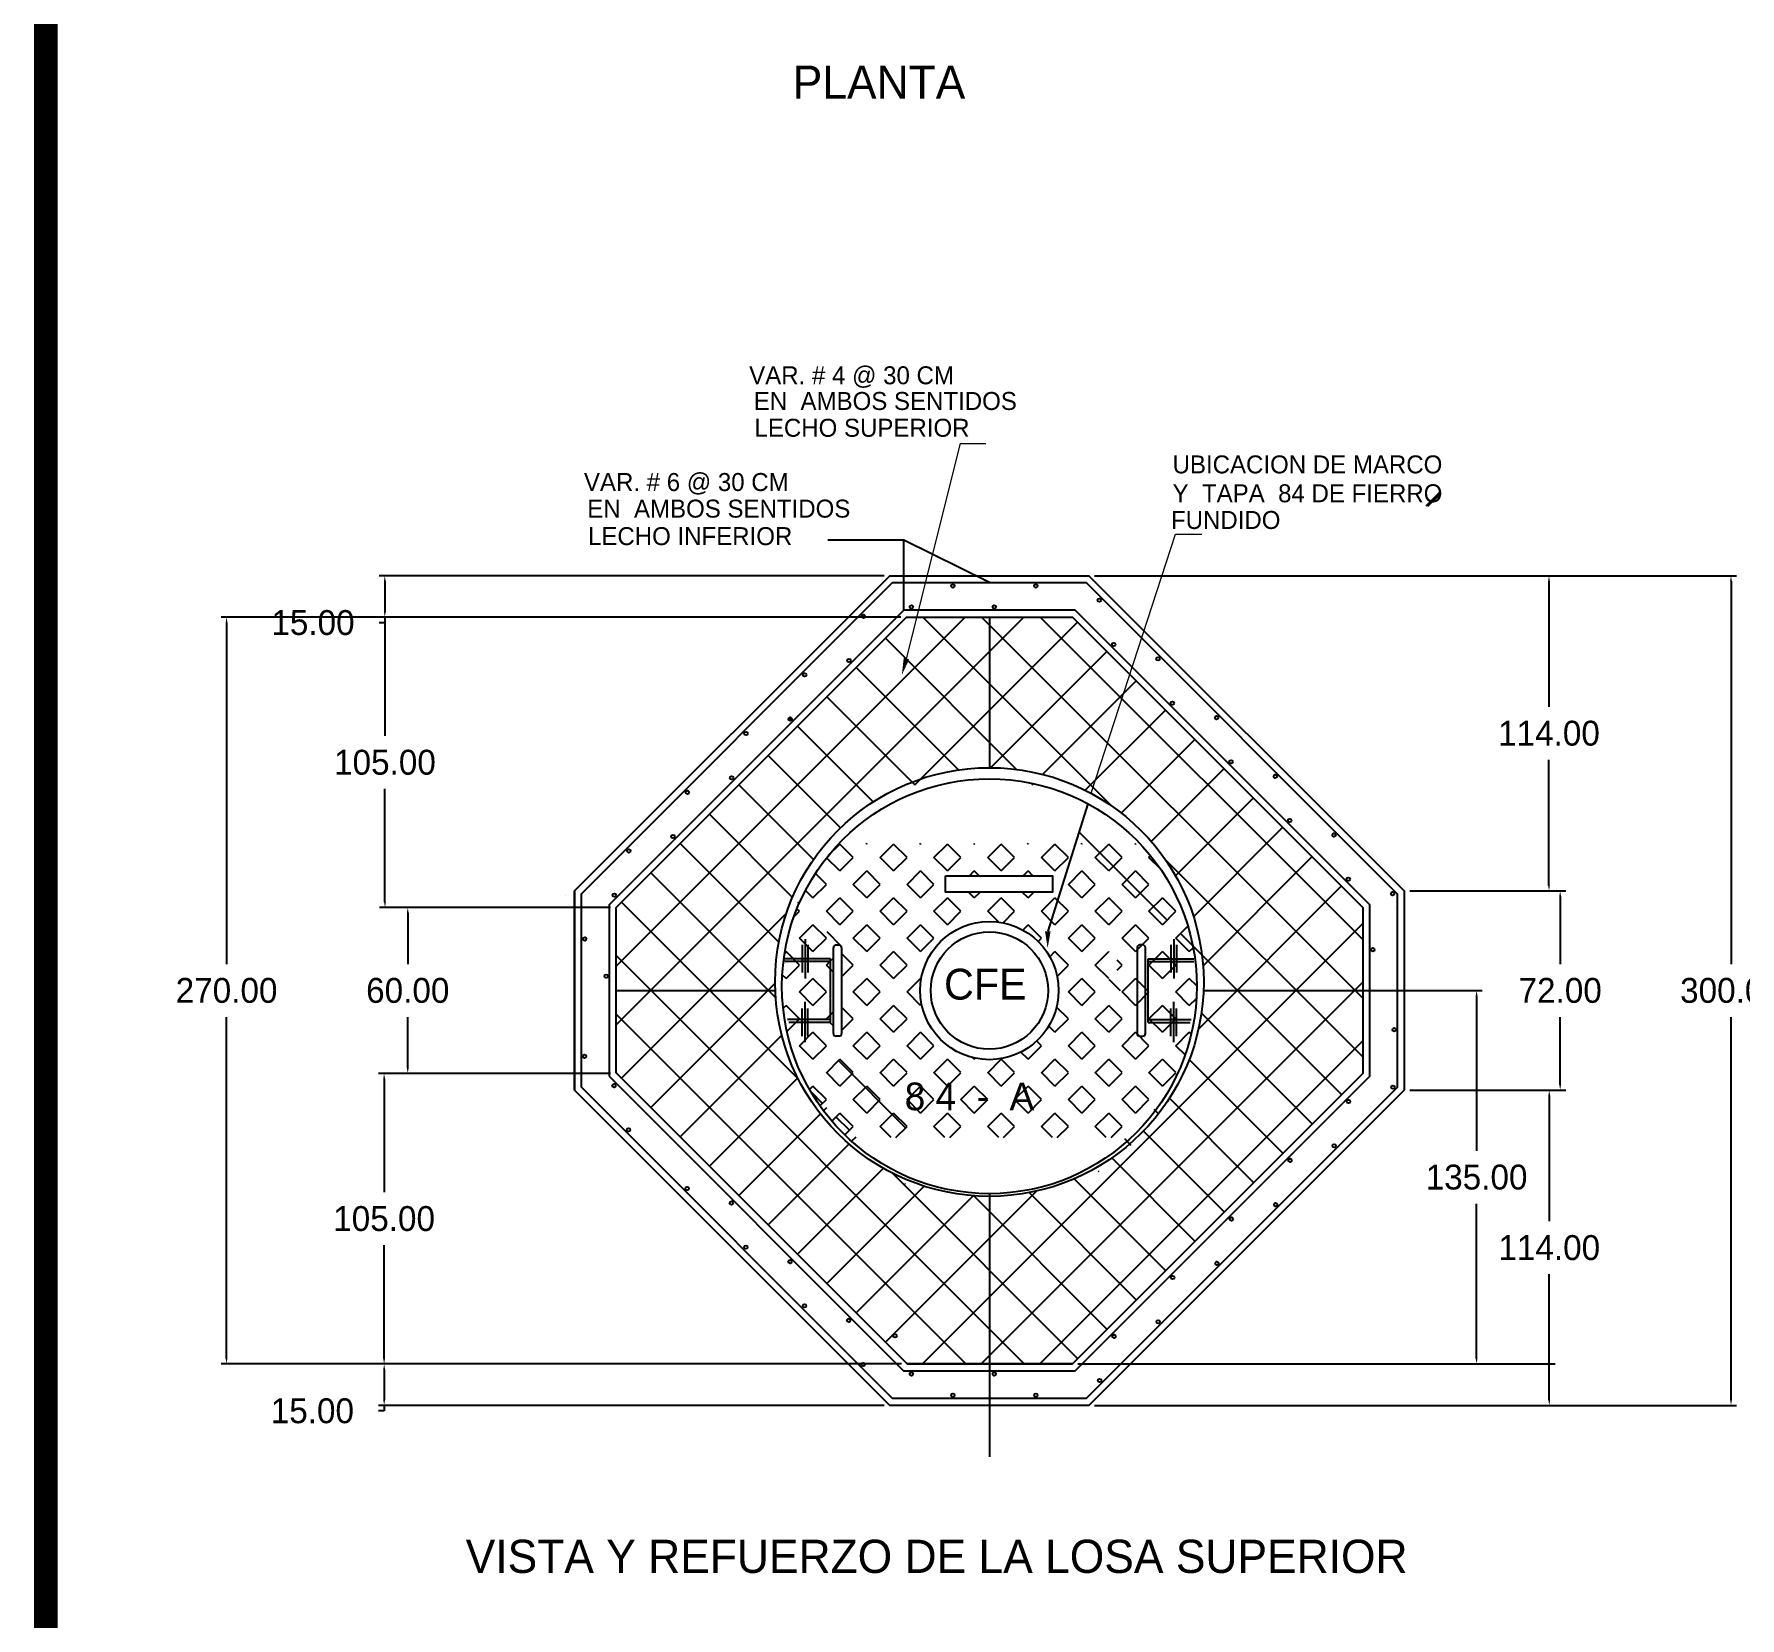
# Model space of a CAD drawing. Header units: centimetres. Extents: x 899 to 420531, y -3171 to 1299.
# Drawn here: x 14587 to 15204, y -2181 to -1609 of the extents above; entities that cross this region are included whole.
import ezdxf

# ---------------------------------------------------------------- set-up
doc = ezdxf.new("R2010")
doc.units = ezdxf.units.CM
doc.header["$LTSCALE"] = 10
doc.header["$MEASUREMENT"] = 0
doc.layers.get('0').update_dxf_attribs({"linetype": 'CONTINUOUS'})
doc.layers.get('DEFPOINTS').update_dxf_attribs({"color": 2, "linetype": 'CONTINUOUS'})
for name, color, linetype in [('DIM', 7, 'CONTINUOUS'), ('HERRAJE', 13, 'CONTINUOUS'), ('MARCO', 7, 'CONTINUOUS'), ('REGISTRO', 1, 'CONTINUOUS'), ('TAPA', 120, 'CONTINUOUS'), ('TEXTOS', 7, 'CONTINUOUS'), ('VARILLAS', 30, 'CONTINUOUS')]:
    doc.layers.add(name, color=color, linetype=linetype)
doc.styles.get("Standard").update_dxf_attribs({"font": ''})
doc.styles.add('Zurich', font='')
doc.styles.get('Standard').set_extended_font_data('Zurich Ex BT')
doc.styles.get('Zurich').set_extended_font_data('Zurich Ex BT')
doc.dimstyles.get("Standard").update_dxf_attribs({"dimtxt": 9, "dimasz": 2, "dimexe": 2, "dimexo": 2, "dimgap": 5, "dimtad": 0, "dimtih": 1, "dimtoh": 1, "dimzin": 0, "dimdsep": 46, "dimtxsty": 'Standard', "dimcen": 0.09, "dimclrt": 256, "dimadec": 0, "dimazin": 0, "dimtfac": 1, "dimtofl": 0, "dimtmove": 0, "dimatfit": 3, "dimfxl": 0, "dimtolj": 1, "dimtzin": 0, "dimarcsym": 0})

# ---------------------------------------------------------------- blocks, each defined once
blk = doc.blocks.new('*D25')
at = {"layer": 'DEFPOINTS', "color": 0}
for p in [(14896.79, -1804.6), (14714.14, -1819.6), (14902.79, -1819.6)]:
    blk.add_point(p, dxfattribs=at)
at = {"layer": 'DIM', "color": 0, "lineweight": -2}
for p, q in [((14894.79, -1804.6), (14712.14, -1804.6)), ((14714.14, -1806.6), (14714.14, -1817.6)), ((14900.79, -1819.6), (14712.14, -1819.6)), ((14714.14, -1819.6), (14714.14, -1821.6)), ((14714.14, -1821.6), (14712.14, -1821.6))]:
    blk.add_line(p, q, dxfattribs=at)
at = {"layer": 'DIM', "color": 0}
for points in [[(14713.81, -1806.6), (14714.47, -1806.6), (14714.14, -1804.6)], [(14713.81, -1817.6), (14714.47, -1817.6), (14714.14, -1819.6)]]:
    blk.add_solid(points, dxfattribs=at)
at = {"layer": 'DIM', "insert": (14688.17, -1821.6), "char_height": 9, "attachment_point": 5}
blk.add_mtext('\\A1;15.00', dxfattribs=at)
blk = doc.blocks.new('*D26')
at = {"layer": 'DEFPOINTS', "color": 0}
for p in [(14902.79, -1819.6), (14714.2, -1924.6), (14797.79, -1924.6)]:
    blk.add_point(p, dxfattribs=at)
at = {"layer": 'DIM', "color": 0, "lineweight": -2}
for p, q in [((14900.79, -1819.6), (14712.2, -1819.6)), ((14714.2, -1821.6), (14714.2, -1862.52)), ((14714.2, -1922.6), (14714.2, -1881.67)), ((14795.79, -1924.6), (14712.2, -1924.6))]:
    blk.add_line(p, q, dxfattribs=at)
at = {"layer": 'DIM', "color": 0}
for points in [[(14713.87, -1821.6), (14714.54, -1821.6), (14714.2, -1819.6)], [(14713.87, -1922.6), (14714.54, -1922.6), (14714.2, -1924.6)]]:
    blk.add_solid(points, dxfattribs=at)
at = {"layer": 'DIM', "insert": (14714.2, -1872.1), "char_height": 9, "attachment_point": 5}
blk.add_mtext('\\A1;105.00', dxfattribs=at)
blk = doc.blocks.new('*D27')
at = {"layer": 'DEFPOINTS', "color": 0}
for p in [(14797.79, -1984.6), (14713.89, -2089.6), (14902.79, -2089.6)]:
    blk.add_point(p, dxfattribs=at)
at = {"layer": 'DIM', "color": 0, "lineweight": -2}
for p, q in [((14795.79, -1984.6), (14711.89, -1984.6)), ((14713.89, -1986.6), (14713.89, -2027.52)), ((14713.89, -2087.6), (14713.89, -2046.67)), ((14900.79, -2089.6), (14711.89, -2089.6))]:
    blk.add_line(p, q, dxfattribs=at)
at = {"layer": 'DIM', "color": 0}
for points in [[(14713.56, -1986.6), (14714.23, -1986.6), (14713.89, -1984.6)], [(14713.56, -2087.6), (14714.23, -2087.6), (14713.89, -2089.6)]]:
    blk.add_solid(points, dxfattribs=at)
at = {"layer": 'DIM', "insert": (14713.89, -2037.1), "char_height": 9, "attachment_point": 5}
blk.add_mtext('\\A1;105.00', dxfattribs=at)
blk = doc.blocks.new('*D28')
at = {"layer": 'DEFPOINTS', "color": 0}
for p in [(14902.79, -2089.6), (14713.91, -2104.6), (14896.79, -2104.6)]:
    blk.add_point(p, dxfattribs=at)
at = {"layer": 'DIM', "color": 0, "lineweight": -2}
for p, q in [((14900.79, -2089.6), (14711.91, -2089.6)), ((14713.91, -2091.6), (14713.91, -2102.6)), ((14894.79, -2104.6), (14711.91, -2104.6)), ((14713.91, -2106.6), (14711.91, -2106.6)), ((14713.91, -2104.6), (14713.91, -2106.6))]:
    blk.add_line(p, q, dxfattribs=at)
at = {"layer": 'DIM', "color": 0}
for points in [[(14713.58, -2091.6), (14714.24, -2091.6), (14713.91, -2089.6)], [(14713.58, -2102.6), (14714.24, -2102.6), (14713.91, -2104.6)]]:
    blk.add_solid(points, dxfattribs=at)
at = {"layer": 'DIM', "insert": (14687.94, -2106.6), "char_height": 9, "attachment_point": 5}
blk.add_mtext('\\A1;15.00', dxfattribs=at)
blk = doc.blocks.new('*D29')
at = {"layer": 'DEFPOINTS', "color": 0}
for p in [(14797.79, -1924.6), (14722.45, -1984.6), (14797.79, -1984.6)]:
    blk.add_point(p, dxfattribs=at)
at = {"layer": 'DIM', "color": 0, "lineweight": -2}
for p, q in [((14795.79, -1924.6), (14720.45, -1924.6)), ((14722.45, -1926.6), (14722.45, -1945.01)), ((14722.45, -1982.6), (14722.45, -1964.18)), ((14795.79, -1984.6), (14720.45, -1984.6))]:
    blk.add_line(p, q, dxfattribs=at)
at = {"layer": 'DIM', "color": 0}
for points in [[(14722.11, -1926.6), (14722.78, -1926.6), (14722.45, -1924.6)], [(14722.11, -1982.6), (14722.78, -1982.6), (14722.45, -1984.6)]]:
    blk.add_solid(points, dxfattribs=at)
at = {"layer": 'DIM', "insert": (14722.45, -1954.6), "char_height": 9, "attachment_point": 5}
blk.add_mtext('\\A1;60.00', dxfattribs=at)
blk = doc.blocks.new('*D30')
at = {"layer": 'DEFPOINTS', "color": 0}
for p in [(14902.79, -1819.6), (14656.92, -2089.6), (14903, -2089.6)]:
    blk.add_point(p, dxfattribs=at)
at = {"layer": 'DIM', "color": 0, "lineweight": -2}
for p, q in [((14900.79, -1819.6), (14654.92, -1819.6)), ((14656.92, -1821.6), (14656.92, -1945.02)), ((14656.92, -2087.6), (14656.92, -1964.17)), ((14901, -2089.6), (14654.92, -2089.6))]:
    blk.add_line(p, q, dxfattribs=at)
at = {"layer": 'DIM', "color": 0}
for points in [[(14656.59, -1821.6), (14657.26, -1821.6), (14656.92, -1819.6)], [(14656.59, -2087.6), (14657.26, -2087.6), (14656.92, -2089.6)]]:
    blk.add_solid(points, dxfattribs=at)
at = {"layer": 'DIM', "insert": (14656.92, -1954.6), "char_height": 9, "attachment_point": 5}
blk.add_mtext('\\A1;270.00', dxfattribs=at)
blk = doc.blocks.new('*D31')
at = {"layer": 'DEFPOINTS', "color": 0}
for p in [(15082.79, -1954.6), (14962.79, -2089.6), (15108.98, -2089.6)]:
    blk.add_point(p, dxfattribs=at)
at = {"layer": 'DIM', "color": 0, "lineweight": -2}
for p, q in [((15084.79, -1954.6), (15110.98, -1954.6)), ((15108.98, -1956.6), (15108.98, -2012.52)), ((15108.98, -2087.6), (15108.98, -2031.67)), ((14964.79, -2089.6), (15110.98, -2089.6))]:
    blk.add_line(p, q, dxfattribs=at)
at = {"layer": 'DIM', "color": 0}
for points in [[(15108.65, -1956.6), (15109.31, -1956.6), (15108.98, -1954.6)], [(15108.65, -2087.6), (15109.31, -2087.6), (15108.98, -2089.6)]]:
    blk.add_solid(points, dxfattribs=at)
at = {"layer": 'DIM', "insert": (15108.98, -2022.1), "char_height": 9, "attachment_point": 5}
blk.add_mtext('\\A1;135.00', dxfattribs=at)
blk = doc.blocks.new('*D32')
at = {"layer": 'DEFPOINTS', "color": 0}
for p in [(14968.79, -1804.6), (15082.79, -1918.6), (15135.16, -1918.6)]:
    blk.add_point(p, dxfattribs=at)
at = {"layer": 'DIM', "color": 0, "lineweight": -2}
for p, q in [((14970.79, -1804.6), (15137.16, -1804.6)), ((15135.16, -1806.6), (15135.16, -1852.02)), ((15135.16, -1916.6), (15135.16, -1871.17)), ((15084.79, -1918.6), (15137.16, -1918.6))]:
    blk.add_line(p, q, dxfattribs=at)
at = {"layer": 'DIM', "color": 0}
for points in [[(15134.83, -1806.6), (15135.49, -1806.6), (15135.16, -1804.6)], [(15134.83, -1916.6), (15135.49, -1916.6), (15135.16, -1918.6)]]:
    blk.add_solid(points, dxfattribs=at)
at = {"layer": 'DIM', "insert": (15135.16, -1861.6), "char_height": 9, "attachment_point": 5}
blk.add_mtext('\\A1;114.00', dxfattribs=at)
blk = doc.blocks.new('*D33')
at = {"layer": 'DEFPOINTS', "color": 0}
for p in [(15082.79, -1990.6), (14968.79, -2104.6), (15135.26, -2104.6)]:
    blk.add_point(p, dxfattribs=at)
at = {"layer": 'DIM', "color": 0, "lineweight": -2}
for p, q in [((15084.79, -1990.6), (15137.26, -1990.6)), ((15135.26, -1992.6), (15135.26, -2038.02)), ((15135.26, -2102.6), (15135.26, -2057.17)), ((14970.79, -2104.6), (15137.26, -2104.6))]:
    blk.add_line(p, q, dxfattribs=at)
at = {"layer": 'DIM', "color": 0}
for points in [[(15134.93, -1992.6), (15135.59, -1992.6), (15135.26, -1990.6)], [(15134.93, -2102.6), (15135.59, -2102.6), (15135.26, -2104.6)]]:
    blk.add_solid(points, dxfattribs=at)
at = {"layer": 'DIM', "insert": (15135.26, -2047.6), "char_height": 9, "attachment_point": 5}
blk.add_mtext('\\A1;114.00', dxfattribs=at)
blk = doc.blocks.new('*D34')
at = {"layer": 'DEFPOINTS', "color": 0}
for p in [(15084.79, -1918.6), (15084.79, -1990.6), (15139.21, -1990.6)]:
    blk.add_point(p, dxfattribs=at)
at = {"layer": 'DIM', "color": 0, "lineweight": -2}
for p, q in [((15086.79, -1918.6), (15141.21, -1918.6)), ((15139.21, -1920.6), (15139.21, -1945.02)), ((15139.21, -1988.6), (15139.21, -1964.17)), ((15086.79, -1990.6), (15141.21, -1990.6))]:
    blk.add_line(p, q, dxfattribs=at)
at = {"layer": 'DIM', "color": 0}
for points in [[(15138.87, -1920.6), (15139.54, -1920.6), (15139.21, -1918.6)], [(15138.87, -1988.6), (15139.54, -1988.6), (15139.21, -1990.6)]]:
    blk.add_solid(points, dxfattribs=at)
at = {"layer": 'DIM', "insert": (15139.21, -1954.6), "char_height": 9, "attachment_point": 5}
blk.add_mtext('\\A1;72.00', dxfattribs=at)
blk = doc.blocks.new('*D35')
at = {"layer": 'DEFPOINTS', "color": 0}
for p in [(14968.79, -1804.6), (14968.79, -2104.6), (15200.99, -2104.6)]:
    blk.add_point(p, dxfattribs=at)
at = {"layer": 'DIM', "color": 0, "lineweight": -2}
for p, q in [((14970.79, -1804.6), (15202.99, -1804.6)), ((15200.99, -1806.6), (15200.99, -1945.02)), ((15200.99, -2102.6), (15200.99, -1964.17)), ((14970.79, -2104.6), (15202.99, -2104.6))]:
    blk.add_line(p, q, dxfattribs=at)
at = {"layer": 'DIM', "color": 0}
for points in [[(15200.65, -1806.6), (15201.32, -1806.6), (15200.99, -1804.6)], [(15200.65, -2102.6), (15201.32, -2102.6), (15200.99, -2104.6)]]:
    blk.add_solid(points, dxfattribs=at)
at = {"layer": 'DIM', "insert": (15200.99, -1954.6), "char_height": 9, "attachment_point": 5}
blk.add_mtext('\\A1;300.00', dxfattribs=at)
blk = doc.blocks.new('Marco-Reg')
at = {"layer": 'MARCO', "linetype": 'Continuous', "const_width": 8.49}
blk.add_lwpolyline([(17865.85, -3167.12), (17865.85, -1048.47), (14591.57, -1048.47), (14591.57, -3167.12)], close=True, dxfattribs=at)

msp = doc.modelspace()

# ---------------------------------------------------------------- hatches: boundary and pattern name
at = {"layer": 'TAPA'}
h = msp.add_hatch(dxfattribs=at)
h.set_pattern_fill('SQUARE', color=256, scale=55, angle=45, style=0)
h.set_pattern_definition([(45, (14382.8365, -3340.614), (-4.86136, 4.86136), [6.875, -6.875]), (135, (14382.8365, -3340.614), (-4.86136, -4.86136), [6.875, -6.875])])
h.paths.add_polyline_path([(14932.786, -1918.99), (14916.866, -1918.99), (14916.866, -1913.099), (14932.786, -1913.099), (14932.786, -1901.452), (14878.357, -1901.452, 0.1919885), (14857.786, -1953.052, 0.0051496), (14857.802, -1954.597), (14875.364, -1954.597), (14875.364, -1944.097), (14865.118, -1944.097), (14865.118, -1943.097), (14875.364, -1943.097), (14875.364, -1954.597), (14876.364, -1954.597), (14876.364, -1939.097, -0.4142136), (14877.364, -1938.097), (14878.364, -1938.097, -0.4142136), (14879.364, -1939.097), (14879.364, -1954.597), (14907.786, -1954.597, -0.4142136), (14932.786, -1929.597)])
h.paths.add_polyline_path([(14932.786, -1901.452), (14932.786, -1913.099), (14955.623, -1913.099), (14955.623, -1918.99), (14932.786, -1918.99), (14932.786, -1929.597, -0.4142136), (14957.786, -1954.597), (14975.977, -1954.597), (14975.977, -1938.097, -0.4142136), (14976.977, -1937.097), (14977.977, -1937.097, -0.4142136), (14978.977, -1938.097), (14978.977, -1954.597), (15007.77, -1954.597, 0.0051496), (15007.786, -1953.052, 0.1919885), (14987.214, -1901.452)])
h.paths.add_polyline_path([(14907.786, -1954.597), (14879.364, -1954.597), (14879.364, -1970.097, -0.4142136), (14878.364, -1971.097), (14877.364, -1971.097, -0.4142136), (14876.364, -1970.097), (14876.364, -1954.597), (14875.364, -1954.597), (14875.364, -1966.097), (14865.118, -1966.097), (14865.118, -1965.097), (14875.364, -1965.097), (14875.364, -1954.597), (14857.802, -1954.597, 0.2018088), (14881.462, -2007.741), (14932.786, -2007.741), (14932.786, -1979.597, -0.4142136)])
h.paths.add_polyline_path([(15007.77, -1954.597), (14957.786, -1954.597, -0.4142136), (14932.786, -1979.597), (14932.786, -2007.741), (14984.109, -2007.741, 0.2018088)])

# ---------------------------------------------------------------- linework, layer by layer
for p, q in [((14968.36, -1887.026), (14953.924, -1933.152)), ((14782.786, -1918.597), (14782.786, -1990.597)), ((15079.516, -1924.649), (15079.516, -1924.635)), ((14992.211, -1997.53), (14993.537, -1998.856)), ((14981.617, -2008.124), (14983.957, -2010.465)), ((14972.097, -2019.842), (14972.324, -2020.069)), ((14902.999, -2089.597), (14962.786, -2089.597)), ((14902.999, -2089.597), (14962.786, -2089.597))]:
    msp.add_line(p, q)
at = {"lineweight": 5}
msp.add_line((14779.421, -1920.156), (14779.421, -1920.156), dxfattribs=at)
at = {"linetype": 'Continuous', "lineweight": 5}
msp.add_line((14901.897, -2024.951), (14902.471, -2024.377), dxfattribs=at)
msp.add_lwpolyline([(14916.866, -1913.099), (14955.623, -1913.099), (14955.623, -1918.99), (14916.866, -1918.99)], close=True)
for radius in [25, 21.205]:
    msp.add_circle((14932.786, -1954.597), radius)
msp.add_solid([(14954.941, -1933.165), (14952.906, -1933.14), (14953.848, -1939.256)], dxfattribs=at)
at = {"layer": 'DIM'}
for p, q in [((14932.786, -1819.597), (14932.786, -1874.007)), ((14860.307, -1855.986), (14861.252, -1856.931)), ((14965.172, -1897.212), (14997.074, -1929.114)), ((14863.352, -1922.67), (14863.952, -1923.271)), ((14873.958, -1933.277), (14879.092, -1938.41)), ((14797.786, -1954.597), (14855.347, -1954.597)), ((14975.977, -1950.443), (14980.131, -1954.597)), ((15010.224, -1954.597), (15093.023, -1954.597)), ((14878.192, -1979.937), (14902.498, -2004.244)), ((14868.17, -1991.128), (14872.446, -1995.405)), ((14877.308, -2000.266), (14882.169, -2005.127)), ((14932.786, -2028.052), (14932.786, -2123.17))]:
    msp.add_line(p, q, dxfattribs=at)
at = {"layer": 'DIM', "lineweight": -2}
msp.add_line((14964.786, -2089.597), (15137.455, -2089.597), dxfattribs=at)
at = {"layer": 'HERRAJE'}
for p, q in [((14866.118, -1935.973), (14866.118, -1950.272)), ((14999.454, -1935.973), (14999.454, -1950.272)), ((14875.364, -1943.097), (14858.871, -1943.097)), ((14865.118, -1938.097), (14865.118, -1948.097)), ((14867.118, -1938.097), (14867.118, -1948.097)), ((14875.364, -1966.097), (14875.364, -1943.097)), ((14876.364, -1970.097), (14876.364, -1939.097)), ((14877.364, -1938.097), (14878.364, -1938.097)), ((14879.364, -1939.097), (14879.364, -1970.097)), ((14986.207, -1939.097), (14986.207, -1970.097)), ((14988.207, -1938.097), (14987.207, -1938.097)), ((14989.207, -1970.097), (14989.207, -1939.097)), ((14990.207, -1966.097), (14990.207, -1943.097)), ((14990.207, -1943.097), (15006.701, -1943.097)), ((14998.454, -1938.097), (14998.454, -1948.097)), ((15000.454, -1938.097), (15000.454, -1948.097)), ((14875.364, -1944.097), (14858.871, -1944.097)), ((14990.207, -1944.097), (15006.701, -1944.097)), ((14865.118, -1971.097), (14865.118, -1961.097)), ((14866.118, -1973.203), (14866.118, -1958.685)), ((14867.118, -1971.097), (14867.118, -1961.097)), ((14998.454, -1971.097), (14998.454, -1961.097)), ((14999.454, -1973.203), (14999.454, -1958.685)), ((15000.454, -1971.097), (15000.454, -1961.097)), ((14875.364, -1965.097), (14859.835, -1965.097)), ((14875.364, -1966.097), (14860.217, -1966.097)), ((14990.207, -1965.097), (15005.737, -1965.097)), ((14990.207, -1966.097), (15005.355, -1966.097)), ((14878.364, -1971.097), (14877.364, -1971.097)), ((14987.207, -1971.097), (14988.207, -1971.097))]:
    msp.add_line(p, q, dxfattribs=at)
for centre, start, end in [((14877.364, -1939.097), 90, 180), ((14878.364, -1939.097), 0, 90), ((14987.207, -1939.097), 90, 180), ((14988.207, -1939.097), 0, 90), ((14877.364, -1970.097), 180, 270), ((14878.364, -1970.097), 270, 0), ((14987.207, -1970.097), 180, 270), ((14988.207, -1970.097), 270, 0)]:
    msp.add_arc(centre, 1, start, end, dxfattribs=at)
at = {"layer": 'REGISTRO', "linetype": 'Continuous', "lineweight": 5}
msp.add_line((14797.786, -1924.597), (14902.786, -1819.597), dxfattribs=at)
at = {"layer": 'REGISTRO'}
for p, q in [((14797.786, -1984.384), (14902.999, -2089.597)), ((14797.786, -1984.384), (14902.999, -2089.597)), ((14797.786, -1984.384), (14902.999, -2089.597)), ((14797.786, -1984.384), (14902.999, -2089.597)), ((15067.786, -1984.597), (14962.786, -2089.597))]:
    msp.add_line(p, q, dxfattribs=at)
msp.add_lwpolyline([(14782.786, -1918.597), (14896.786, -1804.597), (14968.786, -1804.597), (15082.786, -1918.597), (15082.786, -1990.597), (14968.786, -2104.597), (14896.786, -2104.597), (14782.786, -1990.597)], close=True, dxfattribs=at)
msp.add_lwpolyline([(15067.786, -1924.597), (15067.786, -1954.597), (15067.786, -1984.597), (14962.786, -2089.597), (14902.999, -2089.597), (14797.786, -1984.384), (14797.786, -1954.597), (14797.786, -1924.597), (14902.786, -1819.597), (14962.786, -1819.597), (15067.786, -1924.612)], dxfattribs=at)
at = {"layer": 'TAPA'}
for centre, radius in [((14932.786, -1951.507), 77.5), ((14932.786, -1953.052), 75)]:
    msp.add_circle(centre, radius, dxfattribs=at)
at = {"layer": 'TEXTOS', "linetype": 'Continuous', "lineweight": 5}
for p, q in [((14902.786, -1834.597), (14922.358, -1756.853)), ((14922.358, -1756.853), (14931.53, -1756.811)), ((14969.549, -1883.282), (15000.055, -1789.622)), ((15000.055, -1789.622), (15009.644, -1789.617))]:
    msp.add_line(p, q, dxfattribs=at)
msp.add_solid([(14903.765, -1834.872), (14901.806, -1834.322), (14901.135, -1840.474)], dxfattribs=at)
at = {"layer": 'VARILLAS'}
for p, q in [((15095.772, -1774.297), (15090.594, -1779.476)), ((15091.399, -1779.476), (15095.772, -1775.103)), ((14972.185, -1813.104), (14972.185, -1813.104)), ((14797.786, -1945.81), (14923.999, -1819.597)), ((14797.786, -1967.023), (14945.212, -1819.597)), ((14908.77, -1819.597), (14977.101, -1887.928)), ((14929.984, -1819.597), (15067.786, -1957.399)), ((14951.197, -1819.597), (15067.786, -1936.186)), ((14905.778, -1880.244), (14964.605, -1821.417)), ((14895.171, -1827.211), (14942.59, -1874.63)), ((14933.227, -1874.008), (14975.211, -1832.024)), ((14884.565, -1837.818), (14921.57, -1874.823)), ((14952.017, -1876.431), (14985.817, -1842.631)), ((14873.958, -1848.424), (14905.778, -1880.244)), ((14967.463, -1882.198), (14996.423, -1853.239)), ((14980.465, -1890.41), (15007.029, -1863.846)), ((14852.745, -1869.637), (14878.907, -1895.799)), ((14991.345, -1900.743), (15017.634, -1874.454)), ((14842.138, -1880.244), (14869.157, -1907.262)), ((14842.138, -1880.244), (14869.157, -1907.262)), ((14842.138, -1880.244), (14869.157, -1907.262)), ((14842.138, -1880.244), (14869.157, -1907.262)), ((14948.204, -1880.244), (14948.691, -1879.758)), ((15000.136, -1913.165), (15028.24, -1885.061)), ((14831.532, -1890.851), (14861.584, -1920.903)), ((15006.605, -1927.909), (15038.846, -1895.668)), ((14820.925, -1901.457), (14856.626, -1937.158)), ((14810.319, -1912.064), (14855.498, -1957.243)), ((14996.365, -1907.192), (15067.786, -1978.612)), ((15010.065, -1945.663), (15049.452, -1906.276)), ((15008.388, -1968.553), (15060.058, -1916.883)), ((14799.712, -1922.67), (14863.732, -1986.69)), ((14799.712, -1986.31), (14859.384, -1926.638)), ((14908.557, -2089.597), (15067.786, -1930.368)), ((15001.935, -1933.975), (15060.171, -1992.211)), ((14797.786, -1941.957), (14945.425, -2089.597)), ((14810.319, -1996.917), (14855.287, -1951.948)), ((14929.77, -2089.597), (15067.786, -1951.582)), ((14797.786, -1963.17), (14924.212, -2089.597)), ((15009.47, -1962.723), (15049.565, -2002.818)), ((14820.925, -2007.523), (14857.71, -1970.739)), ((14950.984, -2089.597), (15067.786, -1972.795)), ((15005.048, -1979.514), (15038.958, -2013.424)), ((14831.532, -2018.13), (14863.477, -1986.185)), ((14872.802, -1998.073), (14873.958, -1996.917)), ((14997.883, -1993.562), (15028.352, -2024.031)), ((14842.138, -2028.736), (14871.688, -1999.187)), ((14852.745, -2039.343), (14882.021, -2010.067)), ((14882.97, -2009.118), (14884.565, -2007.523)), ((14988.493, -2005.386), (15017.745, -2034.637)), ((14977.031, -2015.136), (15007.138, -2045.244)), ((14977.031, -2015.136), (15007.138, -2045.244)), ((14977.031, -2015.136), (15007.138, -2045.244)), ((14977.031, -2015.136), (15007.138, -2045.244)), ((14863.352, -2049.95), (14894.443, -2018.858)), ((14897.602, -2020.561), (14964.712, -2087.67)), ((14963.39, -2022.709), (14996.532, -2055.851)), ((14873.958, -2060.556), (14909.187, -2025.327)), ((14884.565, -2071.163), (14926.991, -2028.736)), ((14895.171, -2081.769), (14949.831, -2027.109)), ((14926.991, -2028.736), (14975.319, -2077.064)), ((14947.135, -2027.667), (14985.925, -2066.457))]:
    msp.add_line(p, q, dxfattribs=at)
for points in [[(14785.321, -1919.612), (14897.804, -1807.097), (14967.786, -1807.097), (15080.286, -1919.599), (15080.286, -1989.596), (14967.799, -2102.097), (14897.763, -2102.097), (14785.321, -1989.582), (14785.321, -1919.611)], [(14863.352, -1859.031), (14890.731, -1886.41)]]:
    msp.add_lwpolyline(points, dxfattribs=at)
msp.add_lwpolyline([(14795.286, -1985.597), (14901.673, -2092.097), (14963.852, -2092.097), (15070.322, -1985.609), (15070.322, -1923.583), (14963.791, -1817.097), (14901.792, -1817.097), (14795.286, -1923.603)], close=True, dxfattribs=at)
for centre in [(14919.567, -1808.304), (14949.567, -1808.304), (14972.56, -1813.461), (14887.218, -1819.258), (14904.567, -1815.929), (14934.567, -1815.929), (14977.762, -1829.477), (14882.007, -1835.258), (14993.769, -1834.679), (14865.968, -1840.434), (14998.97, -1850.695), (14860.757, -1856.435), (15014.977, -1855.897), (14844.772, -1861.664), (15020.179, -1871.913), (14839.56, -1877.665), (15036.186, -1877.115), (14823.575, -1882.894), (15041.387, -1893.13), (14818.364, -1898.895), (15057.394, -1898.333), (14802.379, -1904.124), (14802.379, -1904.124), (15062.596, -1914.348), (14797.167, -1920.124), (15078.603, -1919.551), (14786.429, -1935.963), (15071.433, -1939.84), (14794.187, -1949.416), (15079.152, -1968.761), (14786.423, -1978.387), (14797.056, -1988.966), (15078.727, -1989.559), (15062.671, -1994.709), (14802.257, -2004.979), (15057.468, -2010.722), (15041.517, -2015.981), (14823.472, -2026.191), (14839.486, -2031.389), (15036.314, -2031.994), (15020.298, -2037.189), (14844.687, -2047.402), (14860.701, -2052.601), (15015.095, -2053.202), (14999.051, -2058.368), (14865.902, -2068.614), (14881.916, -2073.812), (14898.669, -2079.473), (14993.847, -2074.381), (14977.865, -2079.609), (14887.117, -2089.825), (14904.567, -2093.264), (14934.567, -2093.264), (14972.662, -2095.622), (14919.567, -2100.89), (14949.567, -2100.89)]:
    msp.add_circle(centre, 0.635, dxfattribs=at)

# ---------------------------------------------------------------- block references
at = {"layer": 'DIM'}
msp.add_blockref('Marco-Reg', (0, 0), dxfattribs=at)

# ---------------------------------------------------------------- texts
at = {"lineweight": 5, "style": 'Zurich'}
msp.add_text('CFE', height=11.1467, dxfattribs=at).set_placement((14916.39, -1957.863))
at = {"linetype": 'Continuous', "lineweight": 5, "style": 'Zurich'}
msp.add_text('8 4  -  A', height=10, dxfattribs=at).set_placement((14902.169, -1997.863))
at = {"layer": 'TEXTOS', "lineweight": 5}
for s, p in [('PLANTA', (14861.663, -1632.14)), ('VISTA Y REFUERZO DE LA LOSA SUPERIOR', (14743.395, -2165.172))]:
    msp.add_text(s, height=12, dxfattribs=at).set_placement(p)
at = {"layer": 'TEXTOS', "linetype": 'Continuous', "lineweight": 5}
for s, p in [('VAR. # 4 @ 30 CM', (14845.921, -1735.379)), ('EN  AMBOS SENTIDOS', (14847.577, -1744.671)), ('LECHO SUPERIOR ', (14847.846, -1754.355)), ('UBICACION DE MARCO ', (14999.043, -1767.604)), ('VAR. # 6 @ 30 CM', (14786.158, -1773.972)), ('Y  TAPA  84 DE FIERRO', (14999.043, -1778.046)), ('EN  AMBOS SENTIDOS', (14787.359, -1783.591)), ('FUNDIDO', (14998.459, -1787.694)), ('LECHO INFERIOR', (14787.628, -1793.542))]:
    msp.add_text(s, height=6.5, dxfattribs=at).set_placement(p)

# ---------------------------------------------------------------- dimensions: what is measured, and where the dimension line sits
at = {"layer": 'DIM'}
for base, p1, p2, picture, middle in [((14714.14, -1819.597), (14896.786, -1804.597), (14902.786, -1819.597), '*D25', (14688.17, -1821.597)), ((15135.159, -1918.597), (14968.786, -1804.597), (15082.786, -1918.597), '*D32', (15135.159, -1861.597)), ((14656.925, -2089.597), (14902.786, -1819.597), (14902.999, -2089.597), '*D30', (14656.925, -1954.597)), ((14714.203, -1924.597), (14902.786, -1819.597), (14797.786, -1924.597), '*D26', (14714.203, -1872.097)), ((14722.446, -1984.597), (14797.786, -1924.597), (14797.786, -1984.597), '*D29', (14722.446, -1954.597)), ((15139.208, -1990.597), (15084.786, -1918.597), (15084.786, -1990.597), '*D34', (15139.208, -1954.597)), ((15108.981, -2089.597), (15082.786, -1954.597), (14962.786, -2089.597), '*D31', (15108.981, -2022.097)), ((14713.894, -2089.597), (14797.786, -1984.597), (14902.786, -2089.597), '*D27', (14713.894, -2037.097)), ((15135.26, -2104.597), (15082.786, -1990.597), (14968.786, -2104.597), '*D33', (15135.26, -2047.597)), ((14713.911, -2104.597), (14902.786, -2089.597), (14896.786, -2104.597), '*D28', (14687.941, -2106.597))]:
    dim = msp.add_linear_dim(base=base, p1=p1, p2=p2, angle=90, dimstyle='Standard', dxfattribs=at)
    dim.commit()
    dim.dimension.update_dxf_attribs({"geometry": picture, "text_midpoint": middle})
dim = msp.add_linear_dim(base=(15200.986, -2104.597), p1=(14968.786, -1804.597), p2=(14968.786, -2104.597), angle=90, dimstyle='Standard', dxfattribs=at)
dim.commit()
dim.dimension.update_dxf_attribs({"geometry": '*D35', "text_midpoint": (15200.986, -1954.597), "dimtype": 160})

# ---------------------------------------------------------------- leaders
at = {"layer": 'TEXTOS'}
for points in [[(14901.792, -1817.097), (14901.792, -1791.783), (14874.365, -1791.783)], [(14932.786, -1807.097), (14901.792, -1791.783)]]:
    msp.add_leader(points, dimstyle='Standard', override={"dimgap": 0.09, "dimtad": 0}, dxfattribs=at)

doc.saveas('drawing.dxf')
